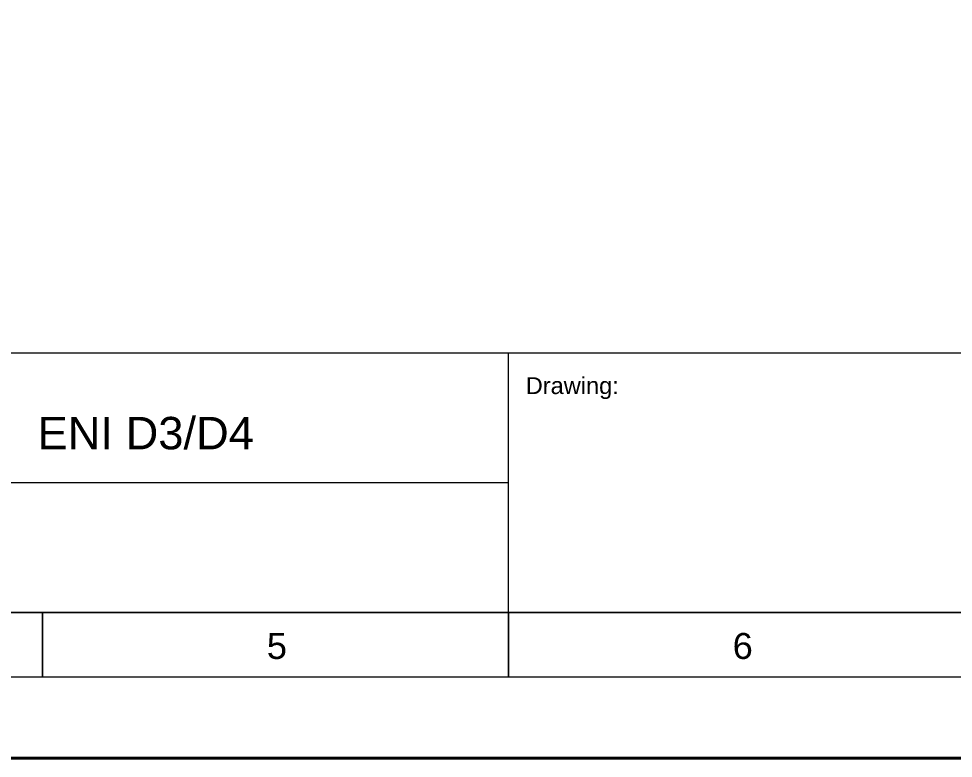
# Model space of a CAD drawing. Header units: millimetres. Extents: x 6750 to 121550, y -28210 to 66060.
# Drawn here: x 15833.7 to 16093.6, y 15806 to 16011.7 of the extents above; entities that cross this region are included whole.
import ezdxf

# ---------------------------------------------------------------- set-up
doc = ezdxf.new("R2010")
doc.units = ezdxf.units.MM
doc.layers.add('DN.1. NET LIEN MANH', color=7, linetype='Continuous', lineweight=40)
doc.styles.get("Standard").update_dxf_attribs({"font": 'arial.ttf'})

# ---------------------------------------------------------------- blocks, each defined once
blk = doc.blocks.new('asdklnakdad')
at = {"lineweight": 5}
for p, q in [((16311.429, 3143.033), (16694.55, 3143.033)), ((16550.879, 3116.335), (16550.879, 3143.033)), ((16481.148, 3129.684), (16550.879, 3129.684)), ((16311.429, 3116.335), (16694.55, 3116.335)), ((16502.989, 3116.335), (16502.989, 3109.66)), ((16502.989, 3109.66), (16502.989, 3116.335)), ((16550.879, 3116.335), (16550.879, 3109.66)), ((16550.879, 3109.66), (16550.879, 3116.335)), ((16292.989, 3101.326), (16712.989, 3101.326))]:
    blk.add_line(p, q, dxfattribs=at)
for points in [[(16304.754, 3109.66), (16304.754, 3389.993), (16701.225, 3389.993), (16701.225, 3109.66), (16304.754, 3109.66)], [(16311.429, 3116.335), (16311.429, 3383.318), (16694.55, 3383.318), (16694.55, 3116.335)]]:
    blk.add_lwpolyline(points, close=True, dxfattribs=at)
at = {"layer": 'DN.1. NET LIEN MANH'}
blk.add_lwpolyline([(16292.989, 3101.326), (16712.989, 3101.326), (16712.989, 3398.326), (16292.989, 3398.326)], close=True, dxfattribs=at)
at = {"lineweight": 5, "attachment_point": 1}
for s, insert, char_height, width in [('Drawing:', (16552.665, 3140.518), 1.7354, 28.79085), ('{\\fArial|b0|i0|c0|p34;5}', (16526.043, 3114.213), 2.66984, 8.42441), ('{\\fArial|b0|i0|c0|p34;6}', (16573.934, 3114.213), 2.66984, 8.42441)]:
    blk.add_mtext(s, dxfattribs=dict(at, insert=insert, char_height=char_height, width=width))
at = {"layer": 'DN.1. NET LIEN MANH', "insert": (16502.468, 3136.432), "char_height": 3.3333, "width": 61.09272, "attachment_point": 1}
blk.add_mtext('ENI D3/D4', dxfattribs=at)

msp = doc.modelspace()

# ---------------------------------------------------------------- block references
at = {"layer": 'DN.1. NET LIEN MANH', "xscale": 2.704729434127925, "yscale": 2.704729434127925, "zscale": 2.704729434127925}
msp.add_blockref('asdklnakdad', (-28795.793, 7417.745), dxfattribs=at)

doc.saveas('drawing.dxf')
